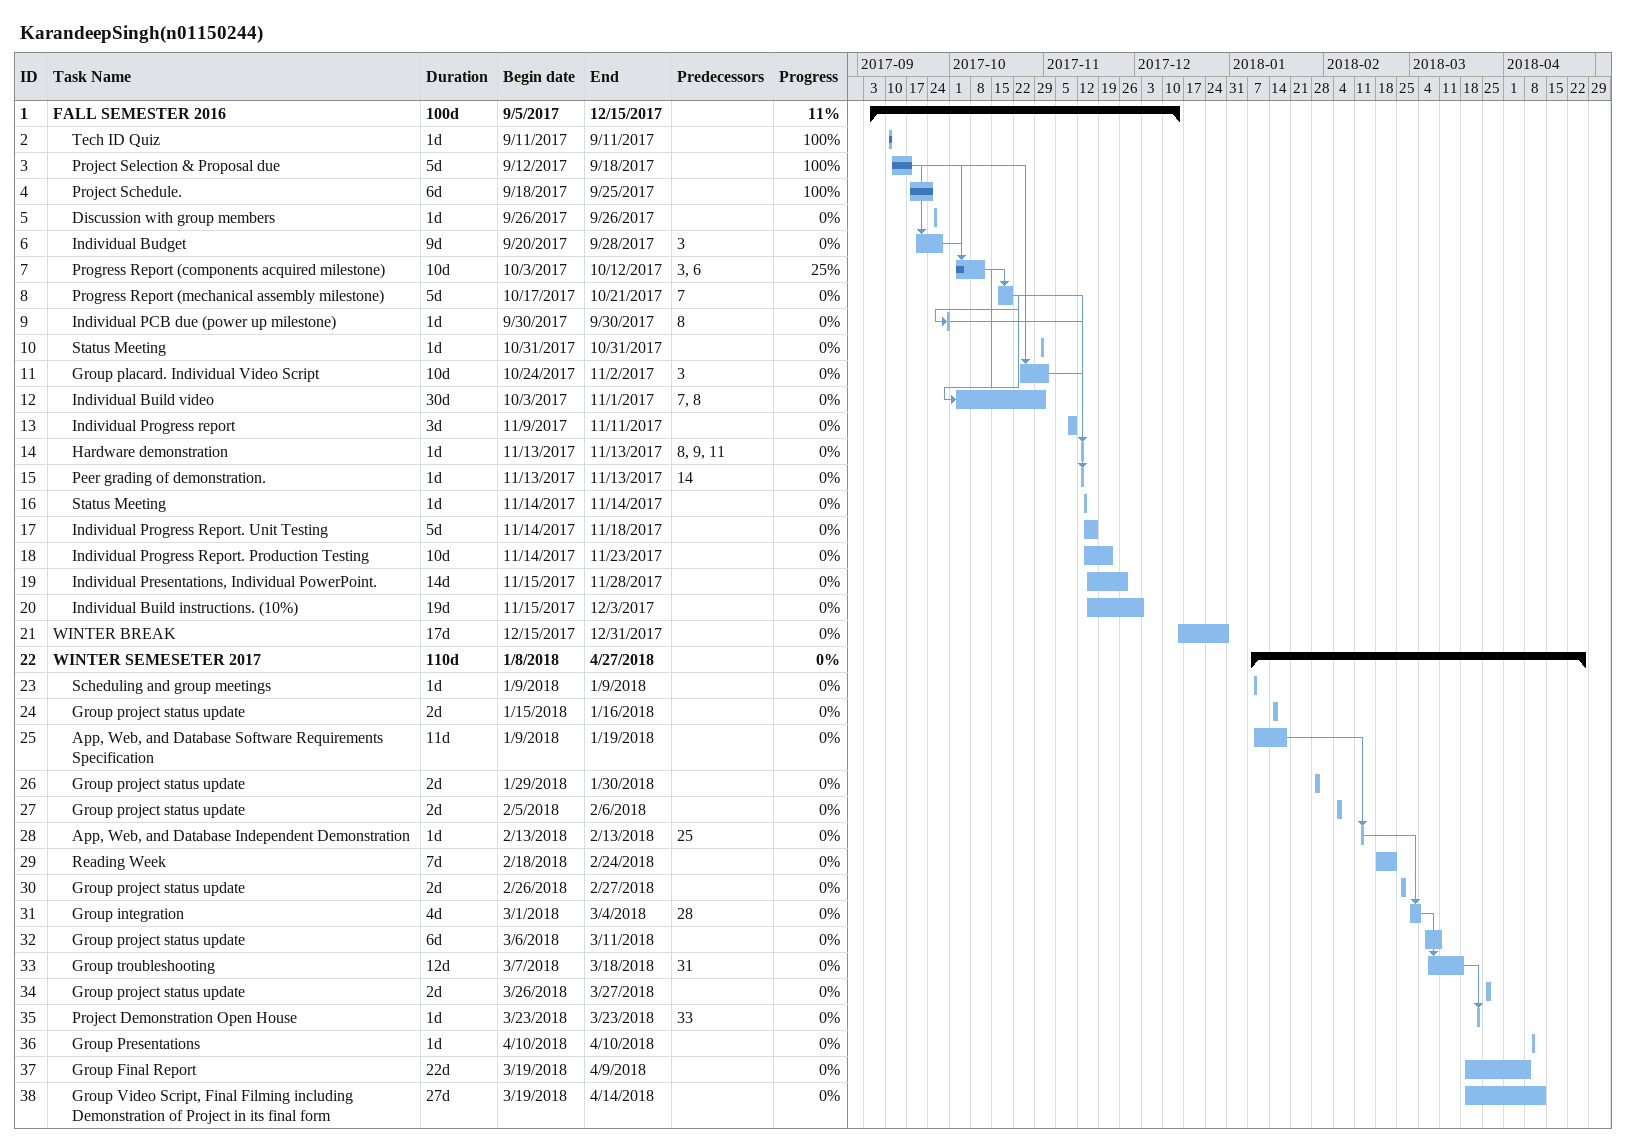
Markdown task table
KarandeepSingh(n01150244)

| ID | Level | Task | Duration | Start | Finish | Predecessors | % complete |
|---|---|---|---|---|---|---|---|
| 1 | 1 | **FALL SEMESTER 2016** | 100d | 2017-09-05 | 2017-12-15 |  | 11 |
| 2 | 2 | Tech ID Quiz | 1d | 2017-09-11 | 2017-09-11 |  | 100 |
| 3 | 2 | Project Selection & Proposal due | 5d | 2017-09-12 | 2017-09-18 |  | 100 |
| 4 | 2 | Project Schedule. | 6d | 2017-09-18 | 2017-09-25 |  | 100 |
| 5 | 2 | Discussion with group members | 1d | 2017-09-26 | 2017-09-26 |  | 0 |
| 6 | 2 | Individual Budget | 9d | 2017-09-20 | 2017-09-28 | 3 | 0 |
| 7 | 2 | Progress Report (components acquired milestone) | 10d | 2017-10-03 | 2017-10-12 | 3, 6 | 25 |
| 8 | 2 | Progress Report (mechanical assembly milestone) | 5d | 2017-10-17 | 2017-10-21 | 7 | 0 |
| 9 | 2 | Individual PCB due (power up milestone) | 1d | 2017-09-30 | 2017-09-30 | 8 | 0 |
| 10 | 2 | Status Meeting | 1d | 2017-10-31 | 2017-10-31 |  | 0 |
| 11 | 2 | Group placard. Individual Video Script | 10d | 2017-10-24 | 2017-11-02 | 3 | 0 |
| 12 | 2 | Individual Build video | 30d | 2017-10-03 | 2017-11-01 | 7, 8 | 0 |
| 13 | 2 | Individual Progress report | 3d | 2017-11-09 | 2017-11-11 |  | 0 |
| 14 | 2 | Hardware demonstration | 1d | 2017-11-13 | 2017-11-13 | 8, 9, 11 | 0 |
| 15 | 2 | Peer grading of demonstration. | 1d | 2017-11-13 | 2017-11-13 | 14 | 0 |
| 16 | 2 | Status Meeting | 1d | 2017-11-14 | 2017-11-14 |  | 0 |
| 17 | 2 | Individual Progress Report. Unit Testing | 5d | 2017-11-14 | 2017-11-18 |  | 0 |
| 18 | 2 | Individual Progress Report. Production Testing | 10d | 2017-11-14 | 2017-11-23 |  | 0 |
| 19 | 2 | Individual Presentations, Individual PowerPoint. | 14d | 2017-11-15 | 2017-11-28 |  | 0 |
| 20 | 2 | Individual Build instructions. (10%) | 19d | 2017-11-15 | 2017-12-03 |  | 0 |
| 21 | 1 | WINTER BREAK | 17d | 2017-12-15 | 2017-12-31 |  | 0 |
| 22 | 1 | **WINTER SEMESETER 2017** | 110d | 2018-01-08 | 2018-04-27 |  | 0 |
| 23 | 2 | Scheduling and group meetings | 1d | 2018-01-09 | 2018-01-09 |  | 0 |
| 24 | 2 | Group project status update | 2d | 2018-01-15 | 2018-01-16 |  | 0 |
| 25 | 2 | App, Web, and Database Software Requirements Specification | 11d | 2018-01-09 | 2018-01-19 |  | 0 |
| 26 | 2 | Group project status update | 2d | 2018-01-29 | 2018-01-30 |  | 0 |
| 27 | 2 | Group project status update | 2d | 2018-02-05 | 2018-02-06 |  | 0 |
| 28 | 2 | App, Web, and Database Independent Demonstration | 1d | 2018-02-13 | 2018-02-13 | 25 | 0 |
| 29 | 2 | Reading Week | 7d | 2018-02-18 | 2018-02-24 |  | 0 |
| 30 | 2 | Group project status update | 2d | 2018-02-26 | 2018-02-27 |  | 0 |
| 31 | 2 | Group integration | 4d | 2018-03-01 | 2018-03-04 | 28 | 0 |
| 32 | 2 | Group project status update | 6d | 2018-03-06 | 2018-03-11 |  | 0 |
| 33 | 2 | Group troubleshooting | 12d | 2018-03-07 | 2018-03-18 | 31 | 0 |
| 34 | 2 | Group project status update | 2d | 2018-03-26 | 2018-03-27 |  | 0 |
| 35 | 2 | Project Demonstration Open House | 1d | 2018-03-23 | 2018-03-23 | 33 | 0 |
| 36 | 2 | Group Presentations | 1d | 2018-04-10 | 2018-04-10 |  | 0 |
| 37 | 2 | Group Final Report | 22d | 2018-03-19 | 2018-04-09 |  | 0 |
| 38 | 2 | Group Video Script, Final Filming including Demonstration of Project in its final form | 27d | 2018-03-19 | 2018-04-14 |  | 0 |
